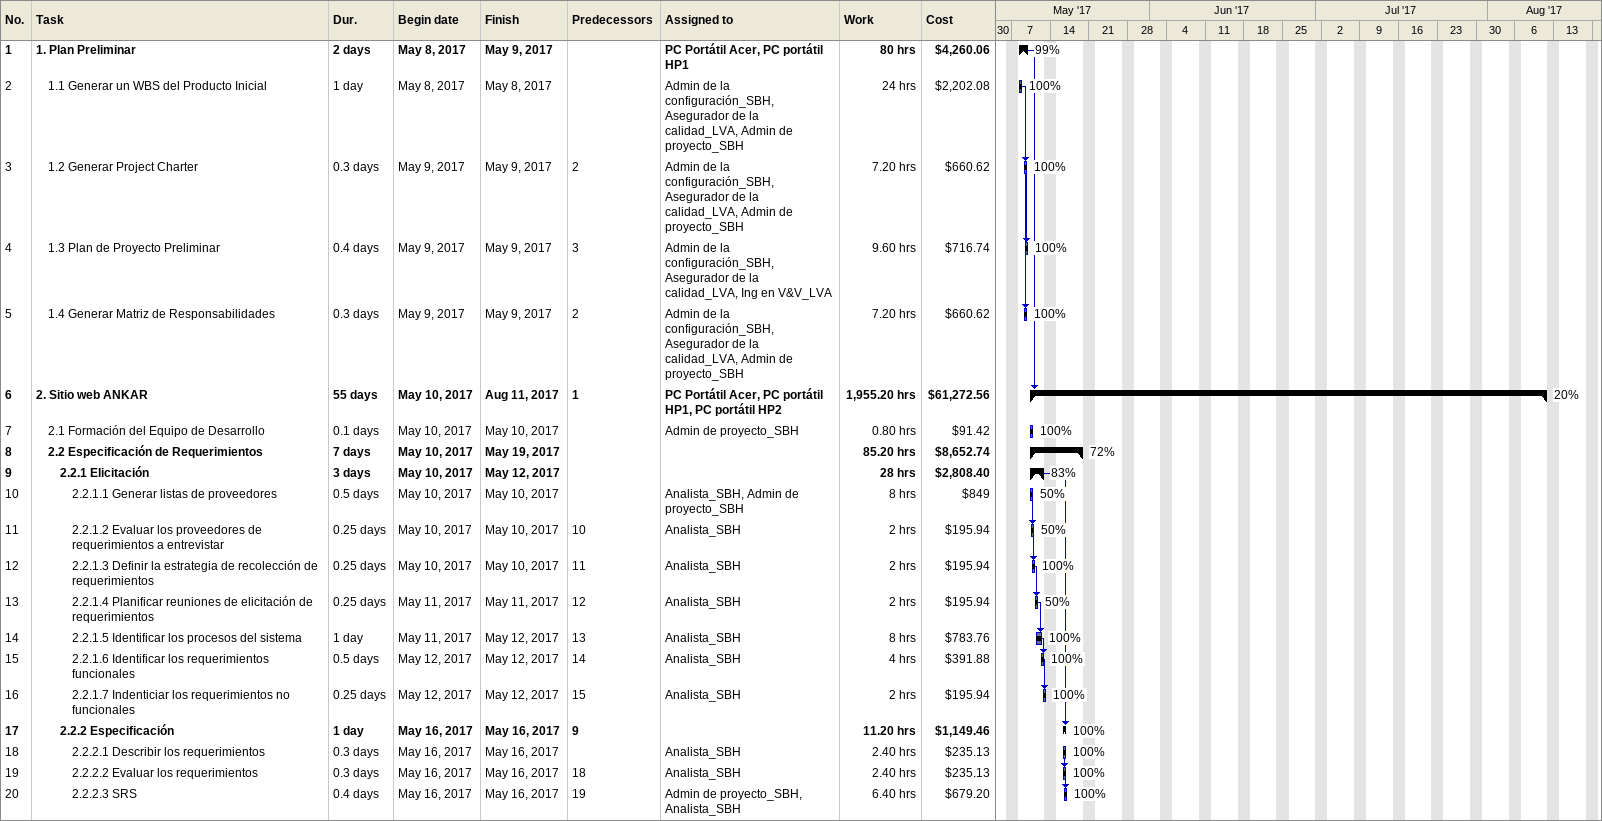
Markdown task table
| ID | Level | Task | Duration | Start | Finish | Predecessors | Resources | % complete | Work (h) | Cost ($) |
|---|---|---|---|---|---|---|---|---|---|---|
| 1 | 1 | **1. Plan Preliminar** | 2d | 2017-05-08 | 2017-05-09 |  | PC Portátil Acer, PC portátil HP1 | 99 | 80 | 4260.06 |
| 2 | 2 | 1.1 Generar un WBS del Producto Inicial | 1d | 2017-05-08 | 2017-05-08 |  | Admin de la configuración_SBH, Asegurador de la calidad_LVA, Admin de proyecto_SBH | 100 | 24 | 2202.08 |
| 3 | 2 | 1.2 Generar Project Charter | 0.3d | 2017-05-09 | 2017-05-09 | 2 | Admin de la configuración_SBH, Asegurador de la calidad_LVA, Admin de proyecto_SBH | 100 | 7.20 | 660.62 |
| 4 | 2 | 1.3 Plan de Proyecto Preliminar | 0.4d | 2017-05-09 | 2017-05-09 | 3 | Admin de la configuración_SBH, Asegurador de la calidad_LVA, Ing en V&V_LVA | 100 | 9.60 | 716.74 |
| 5 | 2 | 1.4 Generar Matriz de Responsabilidades | 0.3d | 2017-05-09 | 2017-05-09 | 2 | Admin de la configuración_SBH, Asegurador de la calidad_LVA, Admin de proyecto_SBH | 100 | 7.20 | 660.62 |
| 6 | 1 | **2. Sitio web ANKAR** | 55d | 2017-05-10 | 2017-08-11 | 1 | PC Portátil Acer, PC portátil HP1, PC portátil HP2 | 20 | 1955.20 | 61272.56 |
| 7 | 2 | 2.1 Formación del Equipo de Desarrollo | 0.1d | 2017-05-10 | 2017-05-10 |  | Admin de proyecto_SBH | 100 | 0.80 | 91.42 |
| 8 | 2 | **2.2 Especificación de Requerimientos** | 7d | 2017-05-10 | 2017-05-19 |  |  | 72 | 85.20 | 8652.74 |
| 9 | 3 | **2.2.1 Elicitación** | 3d | 2017-05-10 | 2017-05-12 |  |  | 83 | 28 | 2808.40 |
| 10 | 4 | 2.2.1.1 Generar listas de proveedores | 0.5d | 2017-05-10 | 2017-05-10 |  | Analista_SBH, Admin de proyecto_SBH | 50 | 8 | 849 |
| 11 | 4 | 2.2.1.2 Evaluar los proveedores de requerimientos a entrevistar | 0.25d | 2017-05-10 | 2017-05-10 | 10 | Analista_SBH | 50 | 2 | 195.94 |
| 12 | 4 | 2.2.1.3 Definir la estrategia de recolección de requerimientos | 0.25d | 2017-05-10 | 2017-05-10 | 11 | Analista_SBH | 100 | 2 | 195.94 |
| 13 | 4 | 2.2.1.4 Planificar reuniones de elicitación de requerimientos | 0.25d | 2017-05-11 | 2017-05-11 | 12 | Analista_SBH | 50 | 2 | 195.94 |
| 14 | 4 | 2.2.1.5 Identificar los procesos del sistema | 1d | 2017-05-11 | 2017-05-12 | 13 | Analista_SBH | 100 | 8 | 783.76 |
| 15 | 4 | 2.2.1.6 Identificar los requerimientos funcionales | 0.5d | 2017-05-12 | 2017-05-12 | 14 | Analista_SBH | 100 | 4 | 391.88 |
| 16 | 4 | 2.2.1.7 Indenticiar los requerimientos no funcionales | 0.25d | 2017-05-12 | 2017-05-12 | 15 | Analista_SBH | 100 | 2 | 195.94 |
| 17 | 3 | **2.2.2 Especificación** | 1d | 2017-05-16 | 2017-05-16 | 9 |  | 100 | 11.20 | 1149.46 |
| 18 | 4 | 2.2.2.1 Describir los requerimientos | 0.3d | 2017-05-16 | 2017-05-16 |  | Analista_SBH | 100 | 2.40 | 235.13 |
| 19 | 4 | 2.2.2.2 Evaluar los requerimientos | 0.3d | 2017-05-16 | 2017-05-16 | 18 | Analista_SBH | 100 | 2.40 | 235.13 |
| 20 | 4 | 2.2.2.3 SRS | 0.4d | 2017-05-16 | 2017-05-16 | 19 | Admin de proyecto_SBH, Analista_SBH | 100 | 6.40 | 679.20 |
